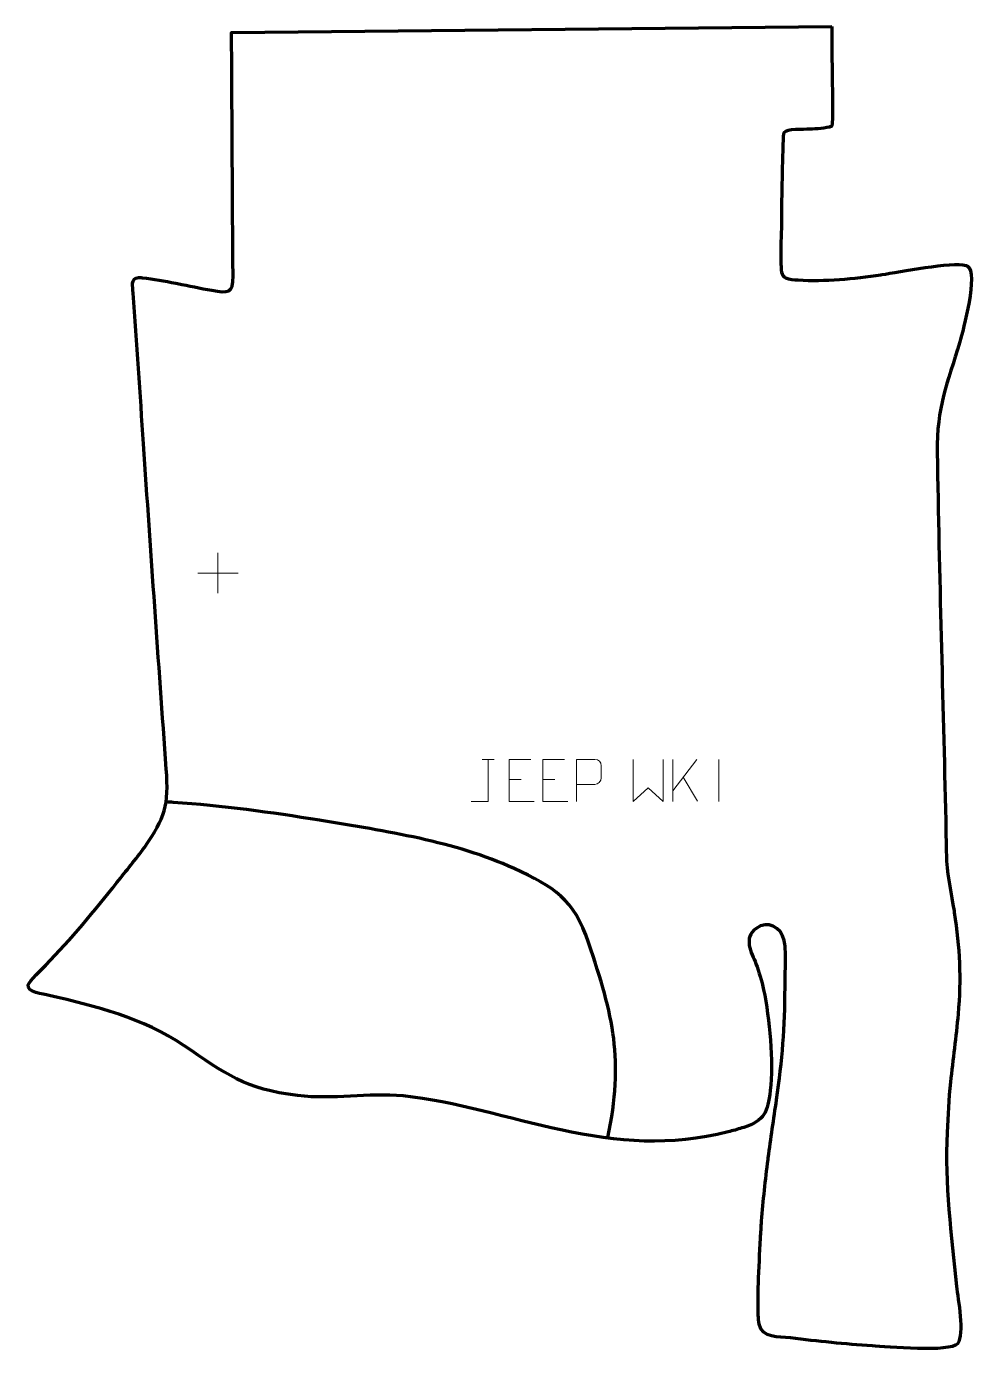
# Model space of a CAD drawing. Header units: millimetres. Extents: x -261 to 305, y -433 to 356.
import ezdxf

# ---------------------------------------------------------------- set-up
doc = ezdxf.new("R2010")
doc.units = ezdxf.units.MM
doc.header["$MEASUREMENT"] = 0
for name, color, linetype in [('layer 1', 7, 'Continuous'), ('layer 2', 7, 'Continuous'), ('layer 3', 7, 'Continuous')]:
    doc.layers.add(name, color=color, linetype=linetype)

msp = doc.modelspace()

# ---------------------------------------------------------------- linework, layer by layer
at = {"layer": 'layer 1', "color": 250, "lineweight": 9}
for points in [[(-147.3287, 42.8373), (-147.3287, 42.8373), (-147.3287, 18.8594), (-147.3287, 18.8594)], [(-159.3176, 30.8483), (-159.3176, 30.8483), (-135.3397, 30.8483), (-135.3397, 30.8483)], [(9.824, -79.9639), (9.824, -79.9639), (16.9922, -79.9639), (16.9922, -79.9639)], [(123.267, -79.9425), (123.267, -79.9425), (123.267, -104.8961), (123.267, -104.8961)], [(137.6432, -79.9425), (137.6432, -79.9425), (123.267, -98.5822), (123.267, -98.5822)], [(150.6178, -79.9322), (150.6178, -79.9322), (150.6178, -104.9063), (150.6178, -104.9063)], [(25.9752, -91.8436), (25.9752, -91.8436), (33.1433, -91.8436), (33.1433, -91.8436)], [(45.9752, -91.8436), (45.9752, -91.8436), (53.1433, -91.8436), (53.1433, -91.8436)], [(137.9685, -104.8003), (137.9685, -104.8003), (129.498, -90.4867), (129.498, -90.4867)]]:
    msp.add_open_spline(points, degree=3, dxfattribs=at)
for points, knots in [([(3.3861, -104.9175), (3.3861, -104.9175), (13.4081, -104.9175), (13.4081, -104.9175), (13.4081, -104.9175), (13.4081, -104.9175), (13.4081, -79.9639), (13.4081, -79.9639)], [0, 0, 0, 0, 0.33333333, 0.33333333, 0.33333333, 0.33333333, 1, 1, 1, 1]), ([(38.8491, -79.9639), (38.8491, -79.9639), (25.9752, -79.9639), (25.9752, -79.9639), (25.9752, -79.9639), (25.9752, -79.9639), (25.9752, -104.9175), (25.9752, -104.9175), (25.9752, -104.9175), (25.9752, -104.9175), (40.841, -104.9175), (40.841, -104.9175)], [0, 0, 0, 0, 0.25, 0.25, 0.25, 0.25, 0.5, 0.5, 0.5, 0.5, 1, 1, 1, 1]), ([(58.8491, -79.9639), (58.8491, -79.9639), (45.9752, -79.9639), (45.9752, -79.9639), (45.9752, -79.9639), (45.9752, -79.9639), (45.9752, -104.9175), (45.9752, -104.9175), (45.9752, -104.9175), (45.9752, -104.9175), (60.841, -104.9175), (60.841, -104.9175)], [0, 0, 0, 0, 0.25, 0.25, 0.25, 0.25, 0.5, 0.5, 0.5, 0.5, 1, 1, 1, 1]), ([(66.076, -104.9175), (66.076, -104.9175), (66.076, -79.9639), (66.076, -79.9639), (66.076, -79.9639), (69.671, -79.9639), (73.2663, -79.9639), (76.8617, -79.9639), (76.8617, -79.9639), (79.1869, -80.0018), (80.7443, -81.4919), (80.7401, -83.858), (80.7401, -83.858), (80.7397, -85.8937), (80.7397, -88.953), (80.7401, -90.989), (80.7401, -90.989), (80.7336, -92.8644), (78.9214, -94.8063), (76.9118, -94.8254), (76.9118, -94.8254), (76.9118, -94.8254), (66.076, -94.8254), (66.076, -94.8254)], [0, 0, 0, 0, 0.14285714, 0.14285714, 0.14285714, 0.14285714, 0.28571429, 0.28571429, 0.28571429, 0.28571429, 0.42857143, 0.42857143, 0.42857143, 0.42857143, 0.57142857, 0.57142857, 0.57142857, 0.57142857, 0.71428571, 0.71428571, 0.71428571, 0.71428571, 1, 1, 1, 1]), ([(99.7752, -79.9403), (99.7752, -79.9403), (99.7752, -104.8983), (99.7752, -104.8983), (99.7752, -104.8983), (99.7752, -104.8983), (108.6179, -96.8336), (108.6179, -96.8336), (108.6179, -96.8336), (108.6179, -96.8336), (117.4603, -104.8977), (117.4603, -104.8977), (117.4603, -104.8977), (117.4603, -104.8977), (117.4603, -79.9403), (117.4603, -79.9403)], [0, 0, 0, 0, 0.2, 0.2, 0.2, 0.2, 0.4, 0.4, 0.4, 0.4, 0.6, 0.6, 0.6, 0.6, 1, 1, 1, 1])]:
    msp.add_open_spline(points, degree=3, knots=knots, dxfattribs=at)
at = {"layer": 'layer 2', "color": 242, "lineweight": 200}
msp.add_open_spline([(217.8362, 355.7605), (217.8362, 355.7605), (-139.2003, 352.2109), (-139.2003, 352.2109), (-139.2003, 352.2109), (-139.1815, 349.8837), (-139.1654, 347.5562), (-139.1511, 345.2287), (-139.1511, 345.2287), (-138.9041, 299.3205), (-138.6496, 253.4124), (-138.3115, 207.5048), (-138.3115, 207.5048), (-138.2337, 196.9661), (-140.9506, 197.2793), (-150.9083, 198.9677), (-150.9083, 198.9677), (-157.7699, 200.1311), (-164.5697, 201.6765), (-171.4053, 202.9824), (-171.4053, 202.9824), (-171.4053, 202.9824), (-172.3523, 203.1633), (-172.3523, 203.1633), (-172.3523, 203.1633), (-179.0019, 204.42), (-185.5939, 205.6079), (-192.3194, 206.4073), (-192.3194, 206.4073), (-193.1076, 206.4977), (-193.837, 206.5758), (-194.6306, 206.562), (-194.6306, 206.562), (-199.3345, 206.2391), (-197.9704, 200.9095), (-197.6889, 197.3133), (-197.6889, 197.3133), (-195.3568, 167.5207), (-193.5911, 137.4146), (-191.5538, 107.5703), (-191.5538, 107.5703), (-187.1554, 43.139), (-182.6896, -21.2873), (-178.0243, -85.7001), (-178.0243, -85.7001), (-176.4519, -107.3975), (-178.5423, -114.468), (-191.0701, -132.2437), (-191.0701, -132.2437), (-196.2015, -139.4309), (-201.8715, -146.1643), (-207.352, -153.0802), (-207.352, -153.0802), (-220.8345, -170.1541), (-234.48, -186.6986), (-249.7358, -202.2588), (-249.7358, -202.2588), (-251.4776, -204.006), (-259.71, -212.0934), (-260.1497, -214.0434), (-260.1497, -214.0434), (-261.1618, -218.5322), (-251.0434, -219.4819), (-247.7715, -220.2506), (-247.7715, -220.2506), (-219.3707, -226.9233), (-192.1983, -233.6058), (-167.5723, -249.9948), (-167.5723, -249.9948), (-142.5032, -267.0222), (-131.4931, -275.9511), (-99.8989, -279.7749), (-99.8989, -279.7749), (-78.3421, -282.384), (-58.4989, -277.9427), (-37.08, -280.0475), (-37.08, -280.0475), (-6.6039, -283.0426), (26.2348, -293.7689), (56.6098, -300.1761), (56.6098, -300.1761), (91.1404, -307.4597), (121.462, -310.1916), (156.1287, -301.406), (156.1287, -301.406), (156.1287, -301.406), (157.1781, -301.1401), (157.1781, -301.1401), (157.1781, -301.1401), (159.9597, -300.393), (162.6945, -299.5839), (165.4443, -298.7297), (165.4443, -298.7297), (177.8501, -294.746), (179.768, -289.6193), (181.2501, -276.8462), (181.2501, -276.8462), (183.2391, -259.7042), (180.854, -233.8771), (177.2866, -216.8984), (177.2866, -216.8984), (176.1209, -211.5654), (174.7192, -206.5158), (172.7354, -201.4232), (172.7354, -201.4232), (169.9214, -194.5303), (164.9587, -186.2322), (172.9061, -180.439), (172.9061, -180.439), (179.8423, -175.3829), (187.5521, -179.3851), (189.5474, -187.635), (189.5474, -187.635), (189.9326, -189.2276), (190.0264, -190.47), (190.1615, -192.0885), (190.1615, -192.0885), (190.5244, -199.3414), (190.0359, -207.9285), (190.045, -215.3905), (190.045, -215.3905), (190.0278, -239.2614), (188.4697, -258.6839), (185.0048, -282.2893), (185.0048, -282.2893), (183.3132, -293.8129), (181.5862, -305.3208), (180.0722, -316.8699), (180.0722, -316.8699), (180.0722, -316.8699), (179.9432, -317.8599), (179.9432, -317.8599), (179.9432, -317.8599), (178.3791, -330.048), (177.0473, -342.1985), (176.1239, -354.4531), (176.1239, -354.4531), (175.876, -357.8471), (175.6579, -361.2394), (175.4587, -364.6366), (175.4587, -364.6366), (174.9431, -373.563), (174.5552, -382.4918), (174.2214, -391.4265), (174.2214, -391.4265), (173.9868, -397.7563), (173.88, -404.0197), (174.1148, -410.3521), (174.1148, -410.3521), (174.19, -412.1909), (174.3055, -413.8841), (174.6195, -415.6991), (174.6195, -415.6991), (176.6318, -424.2062), (185.9684, -423.0486), (193.2261, -423.9078), (193.2261, -423.9078), (209.6254, -425.8494), (225.5521, -427.5743), (242.0508, -428.6416), (242.0508, -428.6416), (250.105, -429.1824), (288.449, -432.5322), (292.6929, -427.3948), (292.6929, -427.3948), (296.9269, -421.34), (292.9066, -401.0621), (292.0872, -393.0626), (292.0872, -393.0626), (288.9805, -362.7375), (284.9854, -332.2923), (286.402, -301.7517), (286.402, -301.7517), (286.9211, -291.7215), (287.3962, -281.8595), (288.4365, -271.8569), (288.4365, -271.8569), (289.8746, -258.3199), (291.7685, -244.872), (293.0018, -231.3043), (293.0018, -231.3043), (294.8541, -210.5892), (293.9193, -191.5376), (290.752, -171.0143), (290.752, -171.0143), (290.752, -171.0143), (290.5947, -169.9949), (290.5947, -169.9949), (290.5947, -169.9949), (288.9409, -159.5227), (286.783, -151.2395), (286.1745, -140.4181), (286.1745, -140.4181), (285.7235, -132.3944), (285.825, -124.3226), (285.673, -116.2865), (285.673, -116.2865), (283.9079, -43.3828), (281.7749, 29.5105), (280.5728, 102.427), (280.5728, 102.427), (280.1254, 129.7911), (286.6109, 143.1014), (293.9959, 168.2913), (293.9959, 168.2913), (296.0196, 175.2391), (305.1301, 209.2519), (298.5103, 213.3848), (298.5103, 213.3848), (298.5103, 213.3848), (297.7056, 213.765), (297.7056, 213.765), (297.7056, 213.765), (289.4959, 216.0119), (257.906, 209.8606), (247.6484, 208.2727), (247.6484, 208.2727), (247.6484, 208.2727), (246.9952, 208.1764), (246.9952, 208.1764), (246.9952, 208.1764), (231.3862, 205.9153), (213.4503, 204.0416), (197.7805, 205.0663), (197.7805, 205.0663), (195.3781, 205.2235), (192.6617, 205.4307), (190.4072, 206.3188), (190.4072, 206.3188), (187.5037, 207.6363), (187.7507, 211.3696), (187.6127, 214.3075), (187.6127, 214.3075), (187.2746, 221.5011), (187.7257, 228.6973), (187.8484, 235.8896), (187.8484, 235.8896), (188.0449, 253.445), (188.2204, 270.9697), (188.9388, 288.5152), (188.9388, 288.5152), (188.966, 289.1549), (189.0576, 291.9878), (189.244, 292.524), (189.244, 292.524), (190.9057, 295.0573), (201.1506, 294.505), (204.629, 294.6798), (204.629, 294.6798), (208.2227, 294.8603), (214.5763, 295.1225), (217.8106, 296.4843), (217.8106, 296.4843), (218.8422, 297.8253), (218.0431, 324.7497), (218.0161, 328.7999), (218.0161, 328.7999), (218.0069, 330.1296), (217.9984, 331.4594), (217.9894, 332.7891), (217.9894, 332.7891), (217.9384, 340.4461), (217.8873, 348.1035), (217.8362, 355.7605)], degree=3, knots=[0, 0, 0, 0, 0.01492537, 0.01492537, 0.01492537, 0.01492537, 0.02985075, 0.02985075, 0.02985075, 0.02985075, 0.04477612, 0.04477612, 0.04477612, 0.04477612, 0.05970149, 0.05970149, 0.05970149, 0.05970149, 0.07462687, 0.07462687, 0.07462687, 0.07462687, 0.08955224, 0.08955224, 0.08955224, 0.08955224, 0.10447761, 0.10447761, 0.10447761, 0.10447761, 0.11940299, 0.11940299, 0.11940299, 0.11940299, 0.13432836, 0.13432836, 0.13432836, 0.13432836, 0.14925373, 0.14925373, 0.14925373, 0.14925373, 0.1641791, 0.1641791, 0.1641791, 0.1641791, 0.17910448, 0.17910448, 0.17910448, 0.17910448, 0.19402985, 0.19402985, 0.19402985, 0.19402985, 0.20895522, 0.20895522, 0.20895522, 0.20895522, 0.2238806, 0.2238806, 0.2238806, 0.2238806, 0.23880597, 0.23880597, 0.23880597, 0.23880597, 0.25373134, 0.25373134, 0.25373134, 0.25373134, 0.26865672, 0.26865672, 0.26865672, 0.26865672, 0.28358209, 0.28358209, 0.28358209, 0.28358209, 0.29850746, 0.29850746, 0.29850746, 0.29850746, 0.31343284, 0.31343284, 0.31343284, 0.31343284, 0.32835821, 0.32835821, 0.32835821, 0.32835821, 0.34328358, 0.34328358, 0.34328358, 0.34328358, 0.35820896, 0.35820896, 0.35820896, 0.35820896, 0.37313433, 0.37313433, 0.37313433, 0.37313433, 0.3880597, 0.3880597, 0.3880597, 0.3880597, 0.40298507, 0.40298507, 0.40298507, 0.40298507, 0.41791045, 0.41791045, 0.41791045, 0.41791045, 0.43283582, 0.43283582, 0.43283582, 0.43283582, 0.44776119, 0.44776119, 0.44776119, 0.44776119, 0.46268657, 0.46268657, 0.46268657, 0.46268657, 0.47761194, 0.47761194, 0.47761194, 0.47761194, 0.49253731, 0.49253731, 0.49253731, 0.49253731, 0.50746269, 0.50746269, 0.50746269, 0.50746269, 0.52238806, 0.52238806, 0.52238806, 0.52238806, 0.53731343, 0.53731343, 0.53731343, 0.53731343, 0.55223881, 0.55223881, 0.55223881, 0.55223881, 0.56716418, 0.56716418, 0.56716418, 0.56716418, 0.58208955, 0.58208955, 0.58208955, 0.58208955, 0.59701493, 0.59701493, 0.59701493, 0.59701493, 0.6119403, 0.6119403, 0.6119403, 0.6119403, 0.62686567, 0.62686567, 0.62686567, 0.62686567, 0.64179104, 0.64179104, 0.64179104, 0.64179104, 0.65671642, 0.65671642, 0.65671642, 0.65671642, 0.67164179, 0.67164179, 0.67164179, 0.67164179, 0.68656716, 0.68656716, 0.68656716, 0.68656716, 0.70149254, 0.70149254, 0.70149254, 0.70149254, 0.71641791, 0.71641791, 0.71641791, 0.71641791, 0.73134328, 0.73134328, 0.73134328, 0.73134328, 0.74626866, 0.74626866, 0.74626866, 0.74626866, 0.76119403, 0.76119403, 0.76119403, 0.76119403, 0.7761194, 0.7761194, 0.7761194, 0.7761194, 0.79104478, 0.79104478, 0.79104478, 0.79104478, 0.80597015, 0.80597015, 0.80597015, 0.80597015, 0.82089552, 0.82089552, 0.82089552, 0.82089552, 0.8358209, 0.8358209, 0.8358209, 0.8358209, 0.85074627, 0.85074627, 0.85074627, 0.85074627, 0.86567164, 0.86567164, 0.86567164, 0.86567164, 0.88059701, 0.88059701, 0.88059701, 0.88059701, 0.89552239, 0.89552239, 0.89552239, 0.89552239, 0.91044776, 0.91044776, 0.91044776, 0.91044776, 0.92537313, 0.92537313, 0.92537313, 0.92537313, 0.94029851, 0.94029851, 0.94029851, 0.94029851, 0.95522388, 0.95522388, 0.95522388, 0.95522388, 0.97014925, 0.97014925, 0.97014925, 0.97014925, 1, 1, 1, 1], dxfattribs=at)
at = {"layer": 'layer 3', "color": 250, "lineweight": 200}
msp.add_open_spline([(84.6285, -304.8098), (94.2889, -258.3741), (88.096, -232.8534), (73.189, -188.8651), (73.189, -188.8651), (64.4185, -162.9847), (52.6969, -155.8652), (28.8299, -144.8226), (28.8299, -144.8226), (-5.9449, -128.7884), (-48.2283, -122.4814), (-85.909, -116.3134), (-85.909, -116.3134), (-85.909, -116.3134), (-86.851, -116.1591), (-86.851, -116.1591), (-86.851, -116.1591), (-115.7564, -111.4143), (-144.5931, -107.5234), (-173.833, -105.4941), (-173.833, -105.4941), (-175.1673, -105.4028), (-176.5016, -105.3104), (-177.8358, -105.2173)], degree=3, knots=[0, 0, 0, 0, 0.14285714, 0.14285714, 0.14285714, 0.14285714, 0.28571429, 0.28571429, 0.28571429, 0.28571429, 0.42857143, 0.42857143, 0.42857143, 0.42857143, 0.57142857, 0.57142857, 0.57142857, 0.57142857, 0.71428571, 0.71428571, 0.71428571, 0.71428571, 1, 1, 1, 1], dxfattribs=at)

doc.saveas('drawing.dxf')
